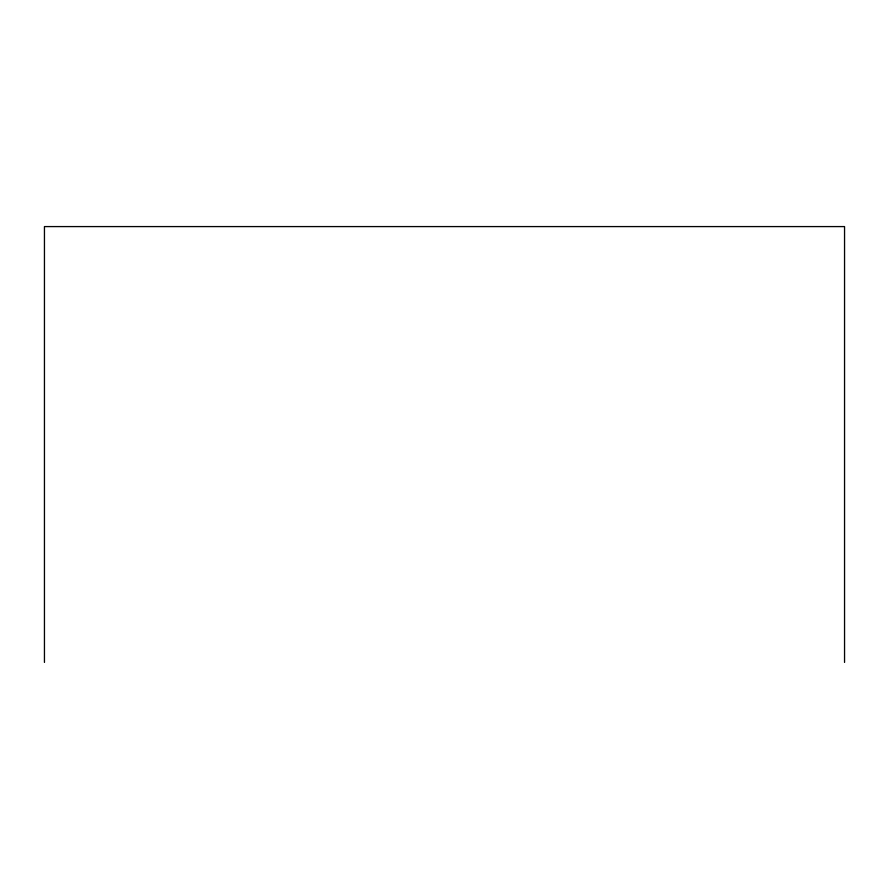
<?xml version="1.0" encoding="UTF-8"?>
<svg xmlns="http://www.w3.org/2000/svg" width="889" height="889" viewBox="0 0 889 889"><rect width="100%" height="100%" fill="white"/><g stroke="black" fill="none" stroke-linecap="round" stroke-linejoin="round"><path stroke-width="1.33" d="M844.55 662.416L844.55 226.584L44.45 226.584L44.45 662.416"/></g></svg>
